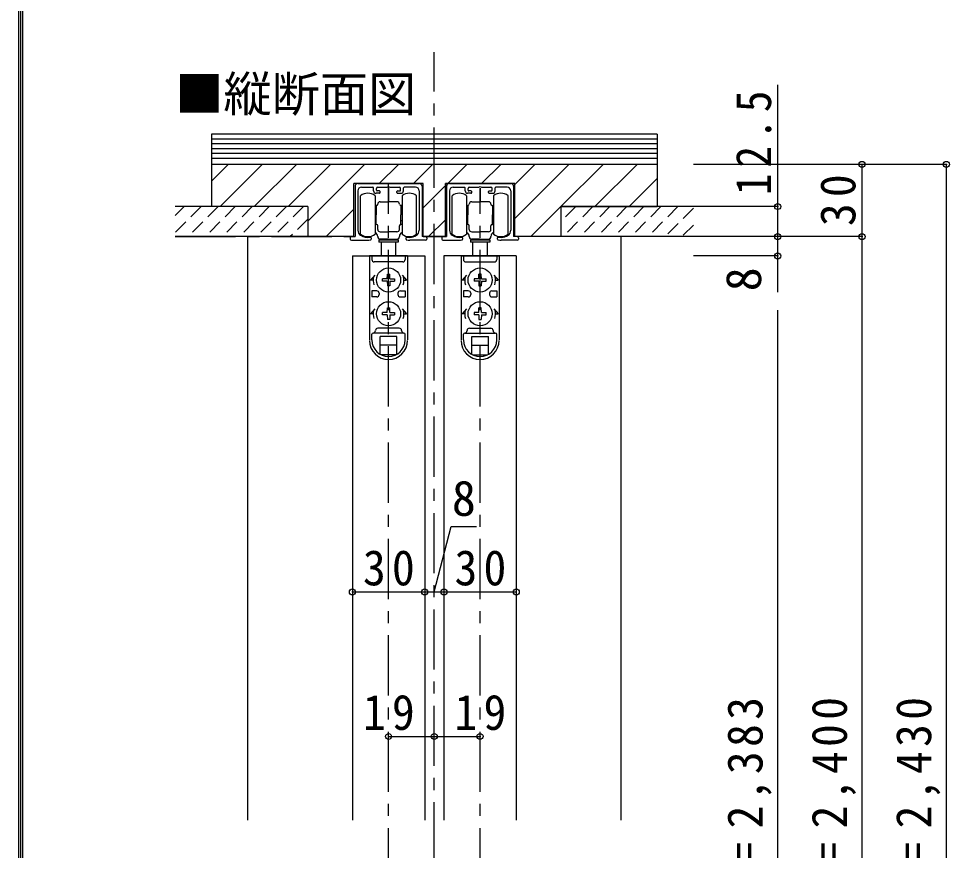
# Model space of a CAD drawing. Units: millimetres at full size, sheet at 1:5; details may follow other scales. Extents: x -973 to 977, y -718 to 696.
# Drawn here: x -973.3 to -587.1, y -299.8 to 45.5 of the extents above; entities that cross this region are included whole.
import ezdxf
from ezdxf.enums import TextEntityAlignment as Align

# ---------------------------------------------------------------- set-up
doc = ezdxf.new("R2010")
doc.units = ezdxf.units.MM
doc.header["$LTSCALE"] = 5
doc.header["$PDMODE"] = 32
doc.header["$PDSIZE"] = 2.5
doc.linetypes.add('CHAIN1', pattern=[8, 5, -1, 1, -1])
doc.linetypes.add('DASHED1', pattern=[1.8, 1.2, -0.6])
doc.layers.add('0-B_寸法', color=7, linetype='Continuous')
doc.layers.add('F-1_枠', color=6, linetype='Continuous')
doc.styles.add('ＭＳ ゴシック', font='')
doc.styles.get('ＭＳ ゴシック').set_extended_font_data('MS Gothic')

msp = doc.modelspace()

# ---------------------------------------------------------------- linework, layer by layer
at = {"layer": '0-B_寸法', "color": 4, "linetype": 'CHAIN1'}
for p, q in [((-800.833, -584.724), (-800.833, 31.551)), ((-819.833, -555.5), (-819.833, -23)), ((-781.833, -555.5), (-781.833, -25)), ((-908.333, -45), (-834.233, -45)), ((-805.433, -45), (-796.233, -45))]:
    msp.add_line(p, q, dxfattribs=at)
at = {"layer": '0-B_寸法', "color": 4}
for p, q in [((-658.333, -45), (-658.333, 18.052)), ((-623.333, -15), (-693.333, -15)), ((-623.333, -45), (-623.333, -15)), ((-658.333, -32.5), (-693.333, -32.5)), ((-658.333, -35.5), (-658.333, -32.5)), ((-878.333, -45), (-878.333, -287.25)), ((-723.333, -287.25), (-723.333, -45)), ((-623.333, -45), (-693.333, -45)), ((-658.333, -68), (-658.333, -45)), ((-658.333, -48), (-658.333, -45)), ((-658.333, -53), (-658.333, -45)), ((-623.333, -555.5), (-623.333, -45)), ((-588.333, -555.5), (-588.333, -45)), ((-658.333, -55.5), (-658.333, -48)), ((-658.333, -53), (-693.333, -53)), ((-658.333, -546), (-658.333, -75.5)), ((-834.833, -192.5), (-804.833, -192.5)), ((-804.833, -192.5), (-796.833, -192.5)), ((-796.833, -192.5), (-766.833, -192.5)), ((-819.833, -252.5), (-800.833, -252.5)), ((-800.833, -252.5), (-781.833, -252.5))]:
    msp.add_line(p, q, dxfattribs=at)
at = {"layer": '0-B_寸法', "color": 3}
for p, q in [((-708.333, -2.5), (-893.333, -2.5)), ((-893.333, -2.5), (-893.333, -32.5)), ((-708.333, -2.5), (-708.333, -32.5)), ((-708.333, -4.5), (-893.333, -4.5)), ((-708.333, -6.5), (-893.333, -6.5)), ((-708.333, -8.5), (-893.333, -8.5)), ((-708.333, -10.5), (-893.333, -10.5)), ((-708.333, -12.5), (-893.333, -12.5)), ((-708.333, -15), (-893.333, -15)), ((-893.333, -21.956), (-886.377, -15)), ((-889.735, -32.5), (-872.235, -15)), ((-875.593, -32.5), (-858.093, -15)), ((-861.451, -32.5), (-843.951, -15)), ((-853.333, -38.525), (-829.808, -15)), ((-823.666, -23), (-815.666, -15)), ((-809.524, -23), (-801.524, -15)), ((-805.433, -33.051), (-787.382, -15)), ((-781.24, -23), (-773.24, -15)), ((-767.433, -37.478), (-744.956, -15)), ((-767.266, -23.168), (-759.098, -15)), ((-748.314, -32.5), (-730.814, -15)), ((-734.171, -32.5), (-716.671, -15)), ((-805.433, -23), (-834.233, -23)), ((-834.233, -45), (-834.233, -23)), ((-805.433, -45), (-805.433, -23)), ((-767.433, -23), (-796.233, -23)), ((-796.233, -45), (-796.233, -23)), ((-767.433, -45), (-767.433, -23)), ((-720.029, -32.5), (-708.333, -20.804)), ((-860.833, -32.5), (-893.333, -32.5)), ((-853.333, -32.5), (-893.333, -32.5)), ((-853.333, -32.5), (-853.333, -45)), ((-845.666, -45), (-834.233, -33.567)), ((-760.814, -45), (-748.333, -32.52)), ((-748.333, -32.5), (-748.333, -45)), ((-748.333, -32.5), (-708.333, -32.5)), ((-708.333, -32.5), (-740.833, -32.5)), ((-803.24, -45), (-796.233, -37.993)), ((-834.233, -45), (-853.333, -45)), ((-796.233, -45), (-805.433, -45)), ((-748.333, -45), (-767.433, -45))]:
    msp.add_line(p, q, dxfattribs=at)
at = {"layer": '0-B_寸法'}
for p, q in [((-832.533, -23), (-832.715, -23)), ((-832.533, -23), (-806.933, -23)), ((-794.533, -23), (-794.715, -23)), ((-794.533, -23), (-768.933, -23)), ((-833.733, -24), (-833.733, -29.871)), ((-833.733, -26.773), (-833.733, -45)), ((-832.533, -26), (-832.533, -42.371)), ((-831.033, -24.5), (-826.333, -24.5)), ((-826.033, -26), (-826.033, -24.8)), ((-823.633, -27), (-825.033, -27)), ((-824.833, -25.7), (-824.833, -25)), ((-823.633, -26), (-824.533, -26)), ((-824.333, -24.5), (-820.353, -24.5)), ((-823.333, -26.7), (-823.333, -26.3)), ((-820.353, -24.5), (-819.833, -24.2)), ((-819.833, -24.882), (-819.833, -30.679)), ((-816.333, -26.7), (-816.333, -26.3)), ((-816.033, -26), (-815.133, -26)), ((-816.033, -27), (-814.633, -27)), ((-814.833, -25.7), (-814.833, -25)), ((-813.633, -26), (-813.633, -24.8)), ((-808.633, -24.5), (-813.333, -24.5)), ((-807.133, -26), (-807.133, -42.371)), ((-805.933, -24), (-805.933, -29.642)), ((-805.933, -26.773), (-805.933, -45)), ((-795.733, -24), (-795.733, -29.871)), ((-795.733, -26.773), (-795.733, -45)), ((-794.533, -26), (-794.533, -42.371)), ((-793.033, -24.5), (-788.333, -24.5)), ((-788.033, -26), (-788.033, -24.8)), ((-785.633, -27), (-787.033, -27)), ((-786.833, -25.7), (-786.833, -25)), ((-785.633, -26), (-786.533, -26)), ((-786.333, -24.5), (-782.353, -24.5)), ((-785.333, -26.7), (-785.333, -26.3)), ((-782.353, -24.5), (-781.833, -24.2)), ((-781.833, -24.882), (-781.833, -30.679)), ((-778.333, -26.7), (-778.333, -26.3)), ((-778.033, -26), (-777.133, -26)), ((-778.033, -27), (-776.633, -27)), ((-776.833, -25.7), (-776.833, -25)), ((-775.633, -26), (-775.633, -24.8)), ((-770.633, -24.5), (-775.333, -24.5)), ((-769.133, -26), (-769.133, -42.371)), ((-767.933, -24), (-767.933, -29.642)), ((-767.933, -26.773), (-767.933, -45)), ((-831.433, -44), (-831.433, -28)), ((-825.433, -28), (-825.433, -36)), ((-823.333, -30.5), (-819.833, -30.5)), ((-816.333, -30.5), (-819.833, -30.5)), ((-814.233, -28), (-814.233, -36)), ((-808.233, -44), (-808.233, -28)), ((-793.433, -44), (-793.433, -28)), ((-787.433, -28), (-787.433, -36)), ((-785.333, -30.5), (-781.833, -30.5)), ((-778.333, -30.5), (-781.833, -30.5)), ((-776.233, -28), (-776.233, -36)), ((-770.233, -44), (-770.233, -28)), ((-825.433, -32), (-825.133, -32)), ((-825.433, -33.5), (-824.933, -33.5)), ((-824.933, -32.2), (-825.133, -32)), ((-825.133, -33.5), (-824.933, -33.3)), ((-824.933, -32), (-824.933, -36)), ((-824.833, -32), (-824.933, -32)), ((-814.833, -32), (-814.733, -32)), ((-814.733, -32), (-814.733, -36)), ((-814.733, -32.2), (-814.533, -32)), ((-814.533, -33.5), (-814.733, -33.3)), ((-814.233, -33.5), (-814.733, -33.5)), ((-814.233, -32), (-814.533, -32)), ((-787.433, -32), (-787.133, -32)), ((-787.433, -33.5), (-786.933, -33.5)), ((-786.933, -32.2), (-787.133, -32)), ((-787.133, -33.5), (-786.933, -33.3)), ((-786.933, -32), (-786.933, -36)), ((-786.833, -32), (-786.933, -32)), ((-776.833, -32), (-776.733, -32)), ((-776.733, -32), (-776.733, -36)), ((-776.733, -32.2), (-776.533, -32)), ((-776.533, -33.5), (-776.733, -33.3)), ((-776.233, -33.5), (-776.733, -33.5)), ((-776.233, -32), (-776.533, -32)), ((-825.433, -36), (-825.433, -44)), ((-825.433, -38.5), (-824.933, -38.5)), ((-824.933, -38.7), (-825.133, -38.5)), ((-824.933, -40), (-824.933, -36)), ((-814.733, -40), (-814.733, -36)), ((-814.733, -38.7), (-814.533, -38.5)), ((-814.233, -38.5), (-814.733, -38.5)), ((-814.233, -36), (-814.233, -44)), ((-787.433, -36), (-787.433, -44)), ((-787.433, -38.5), (-786.933, -38.5)), ((-786.933, -38.7), (-787.133, -38.5)), ((-786.933, -40), (-786.933, -36)), ((-776.733, -40), (-776.733, -36)), ((-776.733, -38.7), (-776.533, -38.5)), ((-776.233, -38.5), (-776.733, -38.5)), ((-776.233, -36), (-776.233, -44)), ((-833.733, -42.402), (-833.733, -42.475)), ((-825.433, -40), (-825.133, -40)), ((-824.933, -39.8), (-825.133, -40)), ((-824.833, -40), (-824.933, -40)), ((-824.333, -42), (-824.333, -40.5)), ((-815.333, -42), (-815.333, -40.5)), ((-814.833, -40), (-814.733, -40)), ((-814.733, -39.8), (-814.533, -40)), ((-814.233, -40), (-814.533, -40)), ((-795.733, -42.402), (-795.733, -42.475)), ((-787.433, -40), (-787.133, -40)), ((-786.933, -39.8), (-787.133, -40)), ((-786.833, -40), (-786.933, -40)), ((-786.333, -42), (-786.333, -40.5)), ((-777.333, -42), (-777.333, -40.5)), ((-776.833, -40), (-776.733, -40)), ((-776.733, -39.8), (-776.533, -40)), ((-776.233, -40), (-776.533, -40)), ((-835.733, -45.5), (-835.733, -46)), ((-835.233, -45), (-833.733, -45)), ((-827.083, -45.451), (-827.083, -46.066)), ((-823.833, -46.3), (-815.833, -46.3)), ((-823.833, -46.3), (-823.833, -47.3)), ((-823.333, -43), (-819.833, -43)), ((-819.833, -46), (-823.333, -46)), ((-822.833, -46), (-822.833, -46.3)), ((-816.333, -43), (-819.833, -43)), ((-819.833, -46), (-816.333, -46)), ((-816.833, -46), (-816.833, -46.3)), ((-815.833, -46.3), (-815.833, -47.3)), ((-812.583, -46.066), (-812.583, -45.451)), ((-804.433, -45), (-805.933, -45)), ((-803.933, -45.5), (-803.933, -46)), ((-797.733, -45.5), (-797.733, -46)), ((-797.233, -45), (-795.733, -45)), ((-789.083, -45.451), (-789.083, -46.066)), ((-785.833, -46.3), (-777.833, -46.3)), ((-785.833, -46.3), (-785.833, -47.3)), ((-785.333, -43), (-781.833, -43)), ((-781.833, -46), (-785.333, -46)), ((-784.833, -46), (-784.833, -46.3)), ((-778.333, -43), (-781.833, -43)), ((-781.833, -46), (-778.333, -46)), ((-778.833, -46), (-778.833, -46.3)), ((-777.833, -46.3), (-777.833, -47.3)), ((-774.583, -46.066), (-774.583, -45.451)), ((-766.433, -45), (-767.933, -45)), ((-765.933, -45.5), (-765.933, -46)), ((-835.233, -46.5), (-828.633, -46.5)), ((-815.833, -47.3), (-823.833, -47.3)), ((-822.833, -47.3), (-822.833, -52.8)), ((-816.833, -52.8), (-816.833, -47.3)), ((-804.433, -46.5), (-811.033, -46.5)), ((-797.233, -46.5), (-790.633, -46.5)), ((-777.833, -47.3), (-785.833, -47.3)), ((-784.833, -52.8), (-784.833, -47.3)), ((-778.833, -47.3), (-778.833, -52.8)), ((-766.433, -46.5), (-773.033, -46.5)), ((-811.977, -53), (-827.777, -53)), ((-827.734, -53), (-827.734, -87.9)), ((-826.734, -53), (-826.734, -54.5)), ((-812.934, -53), (-812.934, -54.5)), ((-811.934, -53), (-811.934, -87.9)), ((-789.732, -53), (-789.732, -87.9)), ((-789.69, -53), (-773.89, -53)), ((-788.732, -53), (-788.732, -54.5)), ((-774.932, -53), (-774.932, -54.5)), ((-773.932, -53), (-773.932, -87.9)), ((-813.934, -55.5), (-825.734, -55.5)), ((-787.732, -55.5), (-775.932, -55.5)), ((-825.491, -61), (-827.334, -63)), ((-820.354, -62.48), (-820.32, -60.55)), ((-820.32, -60.55), (-819.348, -60.55)), ((-819.314, -62.48), (-819.348, -60.55)), ((-814.177, -61), (-812.334, -63)), ((-787.489, -61), (-789.332, -63)), ((-782.352, -62.48), (-782.318, -60.55)), ((-781.346, -60.55), (-782.318, -60.55)), ((-781.313, -62.48), (-781.346, -60.55)), ((-776.176, -61), (-774.332, -63)), ((-826.234, -63), (-827.334, -63)), ((-820.354, -62.48), (-822.284, -62.514)), ((-822.284, -63.486), (-822.284, -62.514)), ((-820.354, -63.52), (-822.284, -63.486)), ((-820.354, -63.52), (-820.32, -65.45)), ((-819.348, -65.45), (-820.32, -65.45)), ((-819.314, -63.52), (-819.348, -65.45)), ((-819.314, -62.48), (-817.384, -62.514)), ((-819.314, -63.52), (-817.384, -63.486)), ((-817.384, -62.514), (-817.384, -63.486)), ((-813.434, -63), (-812.334, -63)), ((-788.232, -63), (-789.332, -63)), ((-782.352, -62.48), (-784.282, -62.514)), ((-784.282, -62.514), (-784.282, -63.486)), ((-782.352, -63.52), (-784.282, -63.486)), ((-782.352, -63.52), (-782.318, -65.45)), ((-782.318, -65.45), (-781.346, -65.45)), ((-781.313, -63.52), (-781.346, -65.45)), ((-781.313, -62.48), (-779.382, -62.514)), ((-781.313, -63.52), (-779.382, -63.486)), ((-779.382, -63.486), (-779.382, -62.514)), ((-775.432, -63), (-774.332, -63)), ((-826.734, -67.5), (-826.734, -70)), ((-824.734, -67.5), (-826.734, -67.5)), ((-823.734, -68.5), (-823.734, -69)), ((-815.934, -68.5), (-815.934, -69)), ((-814.934, -67.5), (-812.934, -67.5)), ((-812.934, -67.5), (-812.934, -70)), ((-788.732, -67.5), (-788.732, -70)), ((-786.732, -67.5), (-788.732, -67.5)), ((-785.732, -68.5), (-785.732, -69)), ((-777.932, -68.5), (-777.932, -69)), ((-776.932, -67.5), (-774.932, -67.5)), ((-774.932, -67.5), (-774.932, -70)), ((-824.734, -70), (-826.734, -70)), ((-814.934, -70), (-812.934, -70)), ((-786.732, -70), (-788.732, -70)), ((-776.932, -70), (-774.932, -70)), ((-825.491, -75), (-827.334, -77)), ((-826.234, -77), (-827.334, -77)), ((-820.354, -76.48), (-822.284, -76.514)), ((-822.284, -77.486), (-822.284, -76.514)), ((-820.354, -76.48), (-820.32, -74.55)), ((-820.32, -74.55), (-819.348, -74.55)), ((-819.314, -76.48), (-819.348, -74.55)), ((-819.314, -76.48), (-817.384, -76.514)), ((-817.384, -76.514), (-817.384, -77.486)), ((-814.177, -75), (-812.334, -77)), ((-813.434, -77), (-812.334, -77)), ((-787.489, -75), (-789.332, -77)), ((-788.232, -77), (-789.332, -77)), ((-782.352, -76.48), (-784.282, -76.514)), ((-784.282, -76.514), (-784.282, -77.486)), ((-782.352, -76.48), (-782.318, -74.55)), ((-781.346, -74.55), (-782.318, -74.55)), ((-781.313, -76.48), (-781.346, -74.55)), ((-781.313, -76.48), (-779.382, -76.514)), ((-779.382, -77.486), (-779.382, -76.514)), ((-776.176, -75), (-774.332, -77)), ((-775.432, -77), (-774.332, -77)), ((-820.354, -77.52), (-822.284, -77.486)), ((-820.354, -77.52), (-820.32, -79.45)), ((-819.348, -79.45), (-820.32, -79.45)), ((-819.314, -77.52), (-819.348, -79.45)), ((-819.314, -77.52), (-817.384, -77.486)), ((-782.352, -77.52), (-784.282, -77.486)), ((-782.352, -77.52), (-782.318, -79.45)), ((-782.318, -79.45), (-781.346, -79.45)), ((-781.313, -77.52), (-781.346, -79.45)), ((-781.313, -77.52), (-779.382, -77.486)), ((-815.434, -83), (-824.234, -83)), ((-786.232, -83), (-777.432, -83)), ((-826.734, -87.9), (-826.734, -85.5)), ((-813.434, -85), (-826.234, -85)), ((-816.334, -86.5), (-823.334, -86.5)), ((-823.334, -93.846), (-823.334, -86.5)), ((-816.334, -93.846), (-816.334, -86.5)), ((-812.934, -87.9), (-812.934, -85.5)), ((-788.732, -87.9), (-788.732, -85.5)), ((-788.232, -85), (-775.432, -85)), ((-785.332, -86.5), (-778.332, -86.5)), ((-785.332, -93.846), (-785.332, -86.5)), ((-778.332, -93.846), (-778.332, -86.5)), ((-774.932, -87.9), (-774.932, -85.5)), ((-816.334, -90), (-823.334, -90)), ((-785.332, -90), (-778.332, -90)), ((-816.806, -94.1), (-822.862, -94.1)), ((-784.861, -94.1), (-778.804, -94.1))]:
    msp.add_line(p, q, dxfattribs=at)
at = {"layer": '0-B_寸法', "color": 4, "linetype": 'DASHED1'}
for p, q in [((-904.661, -32.5), (-908.333, -36.173)), ((-897.59, -32.5), (-908.333, -43.244)), ((-890.519, -32.5), (-903.019, -45)), ((-883.447, -32.5), (-895.947, -45)), ((-876.376, -32.5), (-888.876, -45)), ((-869.305, -32.5), (-881.805, -45)), ((-862.234, -32.5), (-874.734, -45)), ((-855.163, -32.5), (-867.663, -45)), ((-742.082, -32.5), (-748.333, -38.751)), ((-735.011, -32.5), (-747.511, -45)), ((-727.968, -32.5), (-740.468, -45)), ((-720.897, -32.5), (-733.397, -45)), ((-713.854, -32.5), (-726.354, -45)), ((-706.783, -32.5), (-719.283, -45)), ((-699.74, -32.5), (-712.24, -45)), ((-693.333, -33.164), (-705.169, -45)), ((-853.333, -37.741), (-860.592, -45)), ((-693.333, -40.207), (-698.126, -45))]:
    msp.add_line(p, q, dxfattribs=at)
at = {"layer": '0-B_寸法', "color": 2}
for p, q in [((-853.333, -32.5), (-908.333, -32.5)), ((-693.333, -32.5), (-748.333, -32.5)), ((-834.233, -45), (-908.333, -45)), ((-796.233, -45), (-805.433, -45)), ((-693.333, -45), (-767.433, -45))]:
    msp.add_line(p, q, dxfattribs=at)
at = {"layer": '0-B_寸法', "color": 6}
for p, q in [((-834.833, -53), (-804.833, -53)), ((-834.833, -53), (-834.833, -287.25)), ((-804.833, -53), (-804.833, -287.25)), ((-766.833, -53), (-796.833, -53)), ((-796.833, -53), (-796.833, -287.25)), ((-766.833, -53), (-766.833, -287.25))]:
    msp.add_line(p, q, dxfattribs=at)
at = {"layer": '0-B_寸法', "color": 4}
for points in [[(-588.333, -45), (-588.333, -15), (-623.333, -15)], [(-800.833, -192.5), (-793.81, -165.3), (-783.304, -165.3)]]:
    msp.add_lwpolyline(points, dxfattribs=at)
at = {"layer": '0-B_寸法'}
for points in [[(-819.833, -24.2), (-819.314, -24.5), (-815.333, -24.5)], [(-781.833, -24.2), (-781.314, -24.5), (-777.333, -24.5)]]:
    msp.add_lwpolyline(points, dxfattribs=at)
at = {"layer": '0-B_寸法', "color": 3}
msp.add_lwpolyline([(-740.833, -32.5), (-708.333, -32.5), (-740.833, -32.5)], dxfattribs=at)
at = {"layer": '0-B_寸法'}
for centre in [(-819.834, -63), (-781.832, -63), (-819.834, -77), (-781.832, -77)]:
    msp.add_circle(centre, 5, dxfattribs=at)
for centre, radius, start, end in [((-832.733, -24), 1, 90, 180), ((-806.933, -24), 1, 0, 90), ((-794.733, -24), 1, 90, 180), ((-768.933, -24), 1, 0, 90), ((-831.033, -26), 1.5, 90, 180), ((-828.433, -32), 5, 53.1301, 126.8699), ((-826.333, -24.8), 0.3, 0, 90), ((-825.033, -26), 1, 180, 270), ((-824.333, -25), 0.5, 90, 180), ((-824.533, -25.7), 0.3, 180, 270), ((-823.633, -26.3), 0.3, 0, 90), ((-823.633, -26.7), 0.3, 270, 0), ((-816.033, -26.3), 0.3, 90, 180), ((-816.033, -26.7), 0.3, 180, 270), ((-815.333, -25), 0.5, 0, 90), ((-815.133, -25.7), 0.3, 270, 0), ((-814.633, -26), 1, 270, 0), ((-811.233, -32), 5, 53.1301, 126.8699), ((-813.333, -24.8), 0.3, 90, 180), ((-808.633, -26), 1.5, 0, 90), ((-793.033, -26), 1.5, 90, 180), ((-790.433, -32), 5, 53.1301, 126.8699), ((-788.333, -24.8), 0.3, 0, 90), ((-787.033, -26), 1, 180, 270), ((-786.333, -25), 0.5, 90, 180), ((-786.533, -25.7), 0.3, 180, 270), ((-785.633, -26.3), 0.3, 0, 90), ((-785.633, -26.7), 0.3, 270, 0), ((-778.033, -26.3), 0.3, 90, 180), ((-778.033, -26.7), 0.3, 180, 270), ((-777.333, -25), 0.5, 0, 90), ((-777.133, -25.7), 0.3, 270, 0), ((-776.633, -26), 1, 270, 0), ((-773.233, -32), 5, 53.1301, 126.8699), ((-775.333, -24.8), 0.3, 90, 180), ((-770.633, -26), 1.5, 0, 90), ((-823.333, -31.5), 1, 90, 180), ((-816.333, -31.5), 1, 0, 90), ((-785.333, -31.5), 1, 90, 180), ((-778.333, -31.5), 1, 0, 90), ((-824.833, -31.5), 0.5, 270, 0), ((-814.833, -31.5), 0.5, 180, 270), ((-786.833, -31.5), 0.5, 270, 0), ((-776.833, -31.5), 0.5, 180, 270), ((-830.033, -42.371), 2.5, 180, 235.9442), ((-824.833, -40.5), 0.5, 0, 90), ((-823.333, -42), 1, 180, 270), ((-816.333, -42), 1, 270, 0), ((-814.833, -40.5), 0.5, 90, 180), ((-809.633, -42.371), 2.5, 304.0558, 0), ((-792.033, -42.371), 2.5, 180, 235.9442), ((-786.833, -40.5), 0.5, 0, 90), ((-785.333, -42), 1, 180, 270), ((-778.333, -42), 1, 270, 0), ((-776.833, -40.5), 0.5, 90, 180), ((-771.633, -42.371), 2.5, 304.0558, 0), ((-835.233, -45.5), 0.5, 90, 180), ((-835.233, -46), 0.5, 180, 270), ((-828.433, -40), 5, 233.1301, 306.8699), ((-828.633, -40.3), 5, 235.9442, 283.64168), ((-827.383, -45.451), 0.3, 360, 103.64168), ((-827.383, -46.066), 0.3, 282.23163, 0), ((-826.333, -45), 2, 0, 63.25632), ((-823.333, -45), 1, 180, 270), ((-816.333, -45), 1, 270, 0), ((-813.333, -45), 2, 116.74368, 180), ((-811.233, -40), 5, 233.1301, 306.8699), ((-812.283, -45.451), 0.3, 76.35832, 180), ((-812.283, -46.066), 0.3, 180, 257.76837), ((-811.033, -40.3), 5, 256.35832, 270), ((-811.033, -40.3), 5, 270, 304.0558), ((-804.433, -45.5), 0.5, 0, 90), ((-804.433, -46), 0.5, 270, 0), ((-797.233, -45.5), 0.5, 90, 180), ((-797.233, -46), 0.5, 180, 270), ((-790.433, -40), 5, 233.1301, 306.8699), ((-790.633, -40.3), 5, 235.9442, 283.64168), ((-789.383, -45.451), 0.3, 360, 103.64168), ((-789.383, -46.066), 0.3, 282.23163, 0), ((-788.333, -45), 2, 0, 63.25632), ((-785.333, -45), 1, 180, 270), ((-778.333, -45), 1, 270, 0), ((-775.333, -45), 2, 116.74368, 180), ((-773.233, -40), 5, 233.1301, 306.8699), ((-774.283, -45.451), 0.3, 76.35832, 180), ((-774.283, -46.066), 0.3, 180, 257.76837), ((-773.033, -40.3), 5, 256.35832, 270), ((-773.033, -40.3), 5, 270, 304.0558), ((-766.433, -45.5), 0.5, 0, 90), ((-766.433, -46), 0.5, 270, 0), ((-828.633, -40.3), 6.2, 270, 282.23163), ((-811.033, -40.3), 6.2, 257.76837, 270), ((-790.633, -40.3), 6.2, 270, 282.23163), ((-773.033, -40.3), 6.2, 257.76837, 270), ((-825.734, -54.5), 1, 180, 270), ((-813.934, -54.5), 1, 270, 0), ((-787.732, -54.5), 1, 180, 270), ((-775.932, -54.5), 1, 270, 0), ((-819.834, -63), 6.4, 167.82427, 198.20996), ((-819.834, -63), 6.4, 341.79004, 12.17573), ((-781.832, -63), 6.4, 167.82427, 198.20996), ((-781.832, -63), 6.4, 341.79004, 12.17573), ((-824.734, -68.5), 1, 0, 90), ((-824.734, -69), 1, 270, 0), ((-814.934, -68.5), 1, 90, 180), ((-814.934, -69), 1, 180, 270), ((-786.732, -68.5), 1, 0, 90), ((-786.732, -69), 1, 270, 0), ((-776.932, -68.5), 1, 90, 180), ((-776.932, -69), 1, 180, 270), ((-819.834, -77), 6.4, 167.82427, 198.20996), ((-819.834, -77), 6.4, 341.79004, 12.17573), ((-781.832, -77), 6.4, 167.82427, 198.20996), ((-781.832, -77), 6.4, 341.79004, 12.17573), ((-826.234, -84), 1, 270, 0), ((-824.234, -84), 1, 90, 180), ((-815.434, -84), 1, 0, 90), ((-813.434, -84), 1, 180, 270), ((-788.232, -84), 1, 270, 0), ((-786.232, -84), 1, 90, 180), ((-777.432, -84), 1, 0, 90), ((-775.432, -84), 1, 180, 270), ((-819.834, -88.1), 7.9, 180, 0), ((-826.234, -85.5), 0.5, 90, 180), ((-819.834, -87.9), 6.9, 180, 0), ((-813.434, -85.5), 0.5, 0, 90), ((-781.832, -88.1), 7.9, 180, 0), ((-788.232, -85.5), 0.5, 90, 180), ((-781.832, -87.9), 6.9, 180, 0), ((-775.432, -85.5), 0.5, 0, 90)]:
    msp.add_arc(centre, radius, start, end, dxfattribs=at)
for p in [(-623.333, -15), (-588.333, -15), (-658.333, -32.5), (-658.333, -45), (-623.333, -45), (-658.333, -53), (-834.833, -192.5), (-804.833, -192.5), (-796.833, -192.5), (-766.833, -192.5), (-819.833, -252.5), (-800.833, -252.5), (-781.833, -252.5)]:
    msp.add_point(p, dxfattribs=at)
at = {"layer": 'F-1_枠'}
for p, q in [((-973.347, 695.833), (-973.347, -700.833)), ((-972.514, 695.833), (-972.514, -700.833)), ((-971.68, 695.833), (-971.68, -700.833))]:
    msp.add_line(p, q, dxfattribs=at)

# ---------------------------------------------------------------- texts
at = {"layer": '0-B_寸法', "style": 'ＭＳ ゴシック'}
for s, p in [('■縦断面図', (-908.333, 2.5)), ('8', (-793.557, -165.3))]:
    msp.add_text(s, height=14.66, dxfattribs=at).set_placement(p, align=Align.BOTTOM_LEFT)
msp.add_text('8', height=14.66, rotation=90, dxfattribs=at).set_placement((-660.833, -67.704), align=Align.BOTTOM_LEFT)
at = {"layer": '0-B_寸法', "char_height": 14.66, "attachment_point": 7, "rotation": 90, "style": 'ＭＳ ゴシック'}
for s, insert in [('\\T1.28;\\W0.9;12.5', (-660.833, -27.807)), ('\\T1.27;\\W0.95;30', (-625.833, -40.625)), ('\\T1.19;\\W0.95;ＤＨ＝2,383', (-660.833, -358.5)), ('\\T1.19;\\W0.95;枠内＝2,400', (-625.833, -358.5)), ('\\T1.19;\\W0.95;枠外＝2,430', (-590.833, -358.5))]:
    msp.add_mtext(s, dxfattribs=dict(at, insert=insert))
at = {"layer": '0-B_寸法', "char_height": 14.66, "attachment_point": 7, "style": 'ＭＳ ゴシック'}
for s, insert in [('\\T1.27;\\W0.95;30', (-830.458, -190)), ('\\T1.27;\\W0.95;30', (-792.458, -190)), ('\\T1.27;\\W0.95;19', (-830.458, -250)), ('\\T1.27;\\W0.95;19', (-792.458, -250))]:
    msp.add_mtext(s, dxfattribs=dict(at, insert=insert))

doc.saveas('drawing.dxf')
